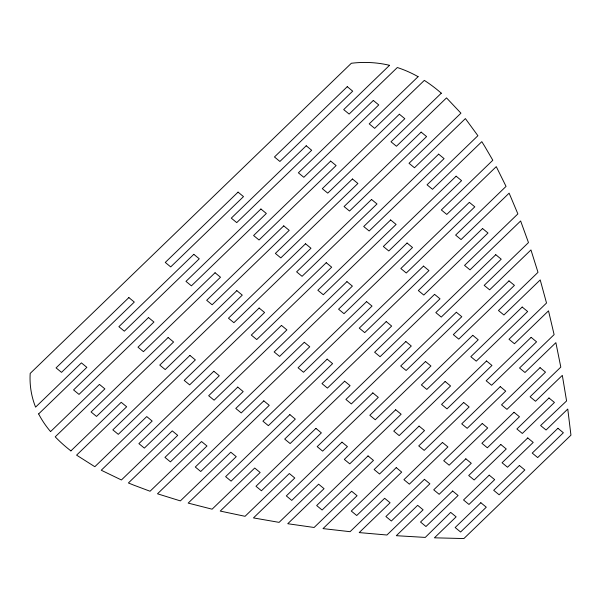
<?xml version="1.0" encoding="UTF-8"?>
<svg xmlns="http://www.w3.org/2000/svg" width="601" height="601" viewBox="0 0 601 601"><rect width="100%" height="100%" fill="white"/><g stroke="black" fill="none" stroke-linecap="round" stroke-linejoin="round"><path stroke-width="0.9" d="M389.516 65.336L343.689 109.592L349.136 114.062L397.329 67.522A117.706 103.635 -14.9 0 1 418.086 76.68M38.659 413.894L86.852 367.354L81.413 362.884L35.587 407.132A99.563 87.663 -14.9 0 1 30.088 375.67L30.193 373.409L351.352 63.255L353.869 62.985A99.563 87.663 -14.9 0 1 389.523 65.306M50.544 431.623L99.443 384.4L104.882 388.877L55.217 436.837A163.51 143.97 -14.9 0 0 70.91 450.885M418.108 76.658L369.217 123.874L374.656 128.351L424.329 80.384A163.51 143.97 -14.9 0 1 441.292 93.193M70.888 450.9L121.214 402.302L126.661 406.779L76.582 455.137L94.83 466.714L146.742 416.583L152.181 421.061L101.261 470.237L121.417 479.974L172.262 430.872L177.708 435.342L128.404 482.964L133.692 485.112L150.055 491.242L201.53 441.532L206.977 446.01L157.492 493.797L180.375 500.896L230.807 452.2L236.246 456.67L188.181 503.09L212.1 509.19L254.719 468.029L260.165 472.506L220.229 511.075L245.05 516.304L289.344 473.528L294.79 478.005L253.464 517.912L279.089 522.367L318.613 484.188L324.059 488.666L287.751 523.726L314.113 527.475L351.63 491.235L357.077 495.712L323.015 528.61L350.067 531.682L384.648 498.282L390.094 502.759L359.203 532.591L386.939 535.003L417.665 505.328L423.112 509.806L396.307 535.694L425.268 537.414L450.682 512.375L456.129 516.852L434.418 537.82L463.897 538.549L570.95 435.162L567.765 409.041L546.054 430.008L540.607 425.531L566.578 400.95L562.326 375.37L535.521 401.25L530.074 396.78L560.801 367.106L555.872 342.66L524.981 372.492L519.534 368.022L554.114 334.622L548.51 310.845L514.448 343.742L509.002 339.264L546.519 303.032L540.216 279.916L503.908 314.984L498.462 310.507L537.993 272.336L530.953 249.933L489.627 289.84L484.181 285.37L528.474 242.594L520.631 220.973L469.99 269.872L464.55 265.402L517.874 213.903L509.13 193.146L461.065 239.566L455.618 235.089L506.05 186.393L496.268 166.635L446.776 214.429L441.337 209.952L492.812 160.242L484.631 146.193L481.799 141.671L432.495 189.292L427.048 184.815L477.9 135.713L465.392 118.592L414.465 167.769L409.018 163.292L460.929 113.168L446.513 97.888L396.435 146.253L390.996 141.776L441.322 93.17M50.574 431.601A117.706 103.635 -14.9 0 1 38.622 413.916M128.869 297.585L56.066 367.887L61.512 372.365L134.308 302.063L128.869 297.585M238.064 192.132L165.267 262.434L170.707 266.912L243.503 196.61L238.064 192.132M347.258 86.679L274.462 156.981L279.901 161.459L352.697 91.157L347.258 86.679M193.815 254.328L118.878 326.696L124.324 331.174L199.262 258.806L193.815 254.328M306.225 145.773L231.287 218.14L236.726 222.618L311.664 150.25L306.225 145.773M148.5 317.553L73.562 389.921L79.009 394.399L153.946 322.031L148.5 317.553M260.909 209.005L185.972 281.373L191.411 285.843L266.356 213.475L260.909 209.005M373.311 100.45L298.374 172.818L303.821 177.295L378.758 104.927L373.311 100.45M215.06 272.749L137.982 347.183L143.421 351.66L220.499 277.219L215.06 272.749M330.678 161.091L253.599 235.524L259.039 240.002L336.117 165.568L330.678 161.091M168.137 337.522L91.059 411.963L96.506 416.433L173.584 341.999L168.137 337.522M283.755 225.871L206.676 300.305L212.123 304.782L289.201 230.348L283.755 225.871M399.372 114.213L322.294 188.654L327.74 193.124L404.819 118.69L399.372 114.213M236.832 290.651L159.753 365.085L165.2 369.562L242.278 295.121L236.832 290.651M352.449 178.993L275.371 253.427L280.817 257.904L357.895 183.47L352.449 178.993M189.916 355.424L112.838 429.865L118.277 434.335L195.355 359.901L189.916 355.424M305.533 243.773L228.455 318.207L233.894 322.684L310.972 248.243L305.533 243.773M421.151 132.115L344.072 206.556L349.519 211.026L426.597 136.592L421.151 132.115M259.144 308.035L184.206 380.403L189.653 384.873L264.59 312.505L259.144 308.035M371.553 199.479L296.616 271.847L302.063 276.325L377 203.957L371.553 199.479M213.828 371.26L138.891 443.628L144.338 448.106L219.275 375.738L213.828 371.26M326.238 262.705L251.301 335.073L256.747 339.55L331.684 267.182L326.238 262.705M438.647 154.156L363.71 226.524L369.149 230.994L444.086 158.626L438.647 154.156M281.456 325.419L208.66 395.721L214.106 400.191L286.902 329.889L281.456 325.419M390.65 219.966L317.854 290.268L323.3 294.738L396.097 224.443L390.65 219.966M237.748 387.097L164.952 457.391L170.399 461.868L243.195 391.567L237.748 387.097M346.942 281.644L274.146 351.946L279.593 356.416L352.389 286.114L346.942 281.644M456.136 176.191L383.34 246.493L388.787 250.97L461.583 180.668L456.136 176.191M304.309 342.285L235.787 408.447L241.234 412.925L309.748 346.762L304.309 342.285M407.08 243.037L338.566 309.199L344.005 313.677L412.519 247.514L407.08 243.037M263.809 400.859L195.295 467.022L200.734 471.5L269.256 405.337L263.809 400.859M366.58 301.612L298.066 367.774L303.513 372.252L372.027 306.089L366.58 301.612M469.351 202.364L400.837 268.527L406.284 273.004L474.798 206.834L469.351 202.364M327.154 359.15L262.922 421.181L268.362 425.658L332.593 363.628L327.154 359.15M423.502 266.108L359.27 328.138L364.709 332.616L428.949 270.585L423.502 266.108M289.87 414.622L225.63 476.653L231.077 481.131L295.309 419.1L289.87 414.622M386.218 321.58L321.986 383.611L327.425 388.088L391.657 326.058L386.218 321.58M482.565 228.538L418.334 290.568L423.773 295.038L488.004 233.008L482.565 228.538M344.643 381.192L284.694 439.083L290.14 443.561L350.09 385.662L344.643 381.192M434.576 294.347L374.618 352.239L380.065 356.716L440.015 298.825L434.576 294.347M315.923 428.393L255.973 486.284L261.42 490.762L321.37 432.87L315.923 428.393M405.848 341.548L345.898 399.447L351.345 403.917L411.294 346.026L405.848 341.548M495.772 254.704L435.823 312.603L441.269 317.08L501.219 259.181L495.772 254.704M372.845 392.889L317.178 446.648L322.624 451.126L378.292 397.366L372.845 392.889M456.347 312.25L400.679 366.009L406.126 370.486L461.793 316.719L456.347 312.25M341.984 442.156L286.316 495.915L291.763 500.393L347.431 446.633L341.984 442.156M425.485 361.517L369.818 415.276L375.264 419.753L430.932 365.994L425.485 361.517M508.987 280.877L453.319 334.637L458.766 339.114L514.433 285.355L508.987 280.877M395.691 409.754L344.305 459.382L349.752 463.852L401.137 414.232L395.691 409.754M472.769 335.32L421.384 384.94L426.83 389.418L478.216 339.79L472.769 335.32M368.045 455.926L316.659 505.546L322.098 510.024L373.484 460.396L368.045 455.926M445.123 381.485L393.738 431.112L399.177 435.59L450.562 385.962L445.123 381.485M522.201 307.051L470.816 356.678L476.255 361.148L527.648 311.528L522.201 307.051M419.077 426.109L374.115 469.524L379.554 474.001L424.524 430.579L419.077 426.109M486.517 360.976L441.555 404.398L447.001 408.868L491.964 365.446L486.517 360.976M396.239 467.623L351.277 511.045L356.724 515.523L401.686 472.101L396.239 467.623M463.687 402.49L418.724 445.912L424.171 450.389L469.133 406.967L463.687 402.49M531.134 337.356L486.164 380.779L491.61 385.256L536.573 341.834L531.134 337.356M442.456 442.456L403.917 479.673L409.364 484.151L447.903 446.934L442.456 442.456M500.265 386.631L461.726 423.848L467.172 428.325L505.711 391.108L500.265 386.631M424.441 479.32L385.902 516.537L391.349 521.014L429.888 483.797L424.441 479.32M482.25 423.495L443.711 460.712L449.157 465.189L487.696 427.972L482.25 423.495M540.059 367.669L501.519 404.886L506.966 409.356L545.505 372.139L540.059 367.669M465.843 458.811L433.727 489.823L439.166 494.3L471.282 463.281L465.843 458.811M514.013 412.286L481.897 443.298L487.343 447.775L519.459 416.763L514.013 412.286M452.643 491.017L420.527 522.036L425.966 526.514L458.09 495.494L452.643 491.017M500.813 444.5L468.697 475.511L474.144 479.989L506.26 448.97L500.813 444.5M548.991 397.975L516.875 428.986L522.322 433.464L554.438 402.452L548.991 397.975M489.222 475.158L463.529 499.972L468.975 504.449L494.668 479.636L489.222 475.158M527.761 437.941L502.068 462.755L507.514 467.225L533.207 442.419L527.761 437.941M480.845 502.721L455.152 527.528L460.591 532.005L486.284 507.191L480.845 502.721M519.384 465.497L493.691 490.311L499.13 494.788L524.823 469.974L519.384 465.497M557.923 428.28L532.231 453.094L537.67 457.571L563.362 432.758L557.923 428.28"/></g></svg>
